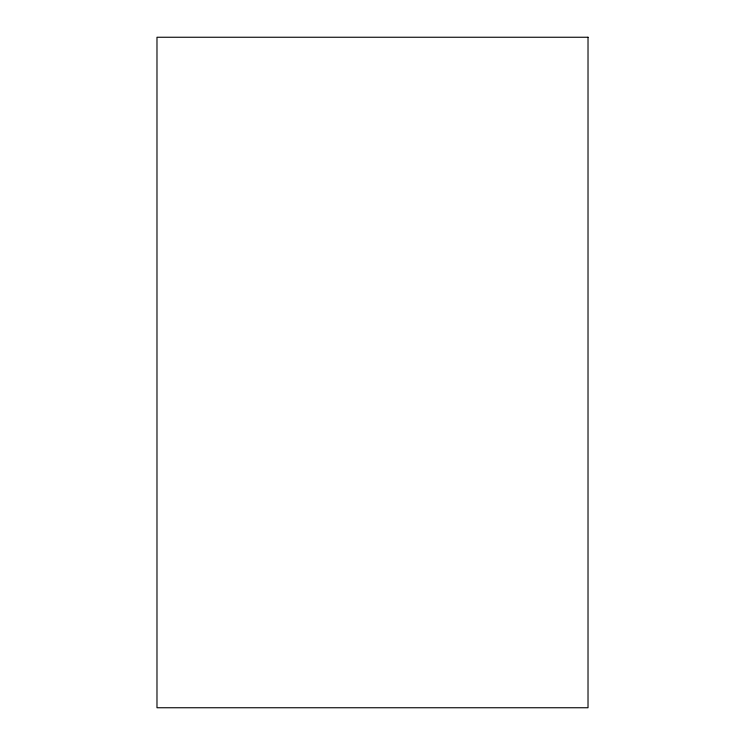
<?xml version="1.0" encoding="UTF-8"?>
<svg xmlns="http://www.w3.org/2000/svg" width="745" height="745" viewBox="0 0 745 745"><rect width="100%" height="100%" fill="white"/><g stroke="black" fill="none" stroke-linecap="round" stroke-linejoin="round"><path stroke-width="1.12" d="M588.019 37.25L156.981 37.25L156.981 707.75L588.019 707.75L588.019 37.25"/></g></svg>
